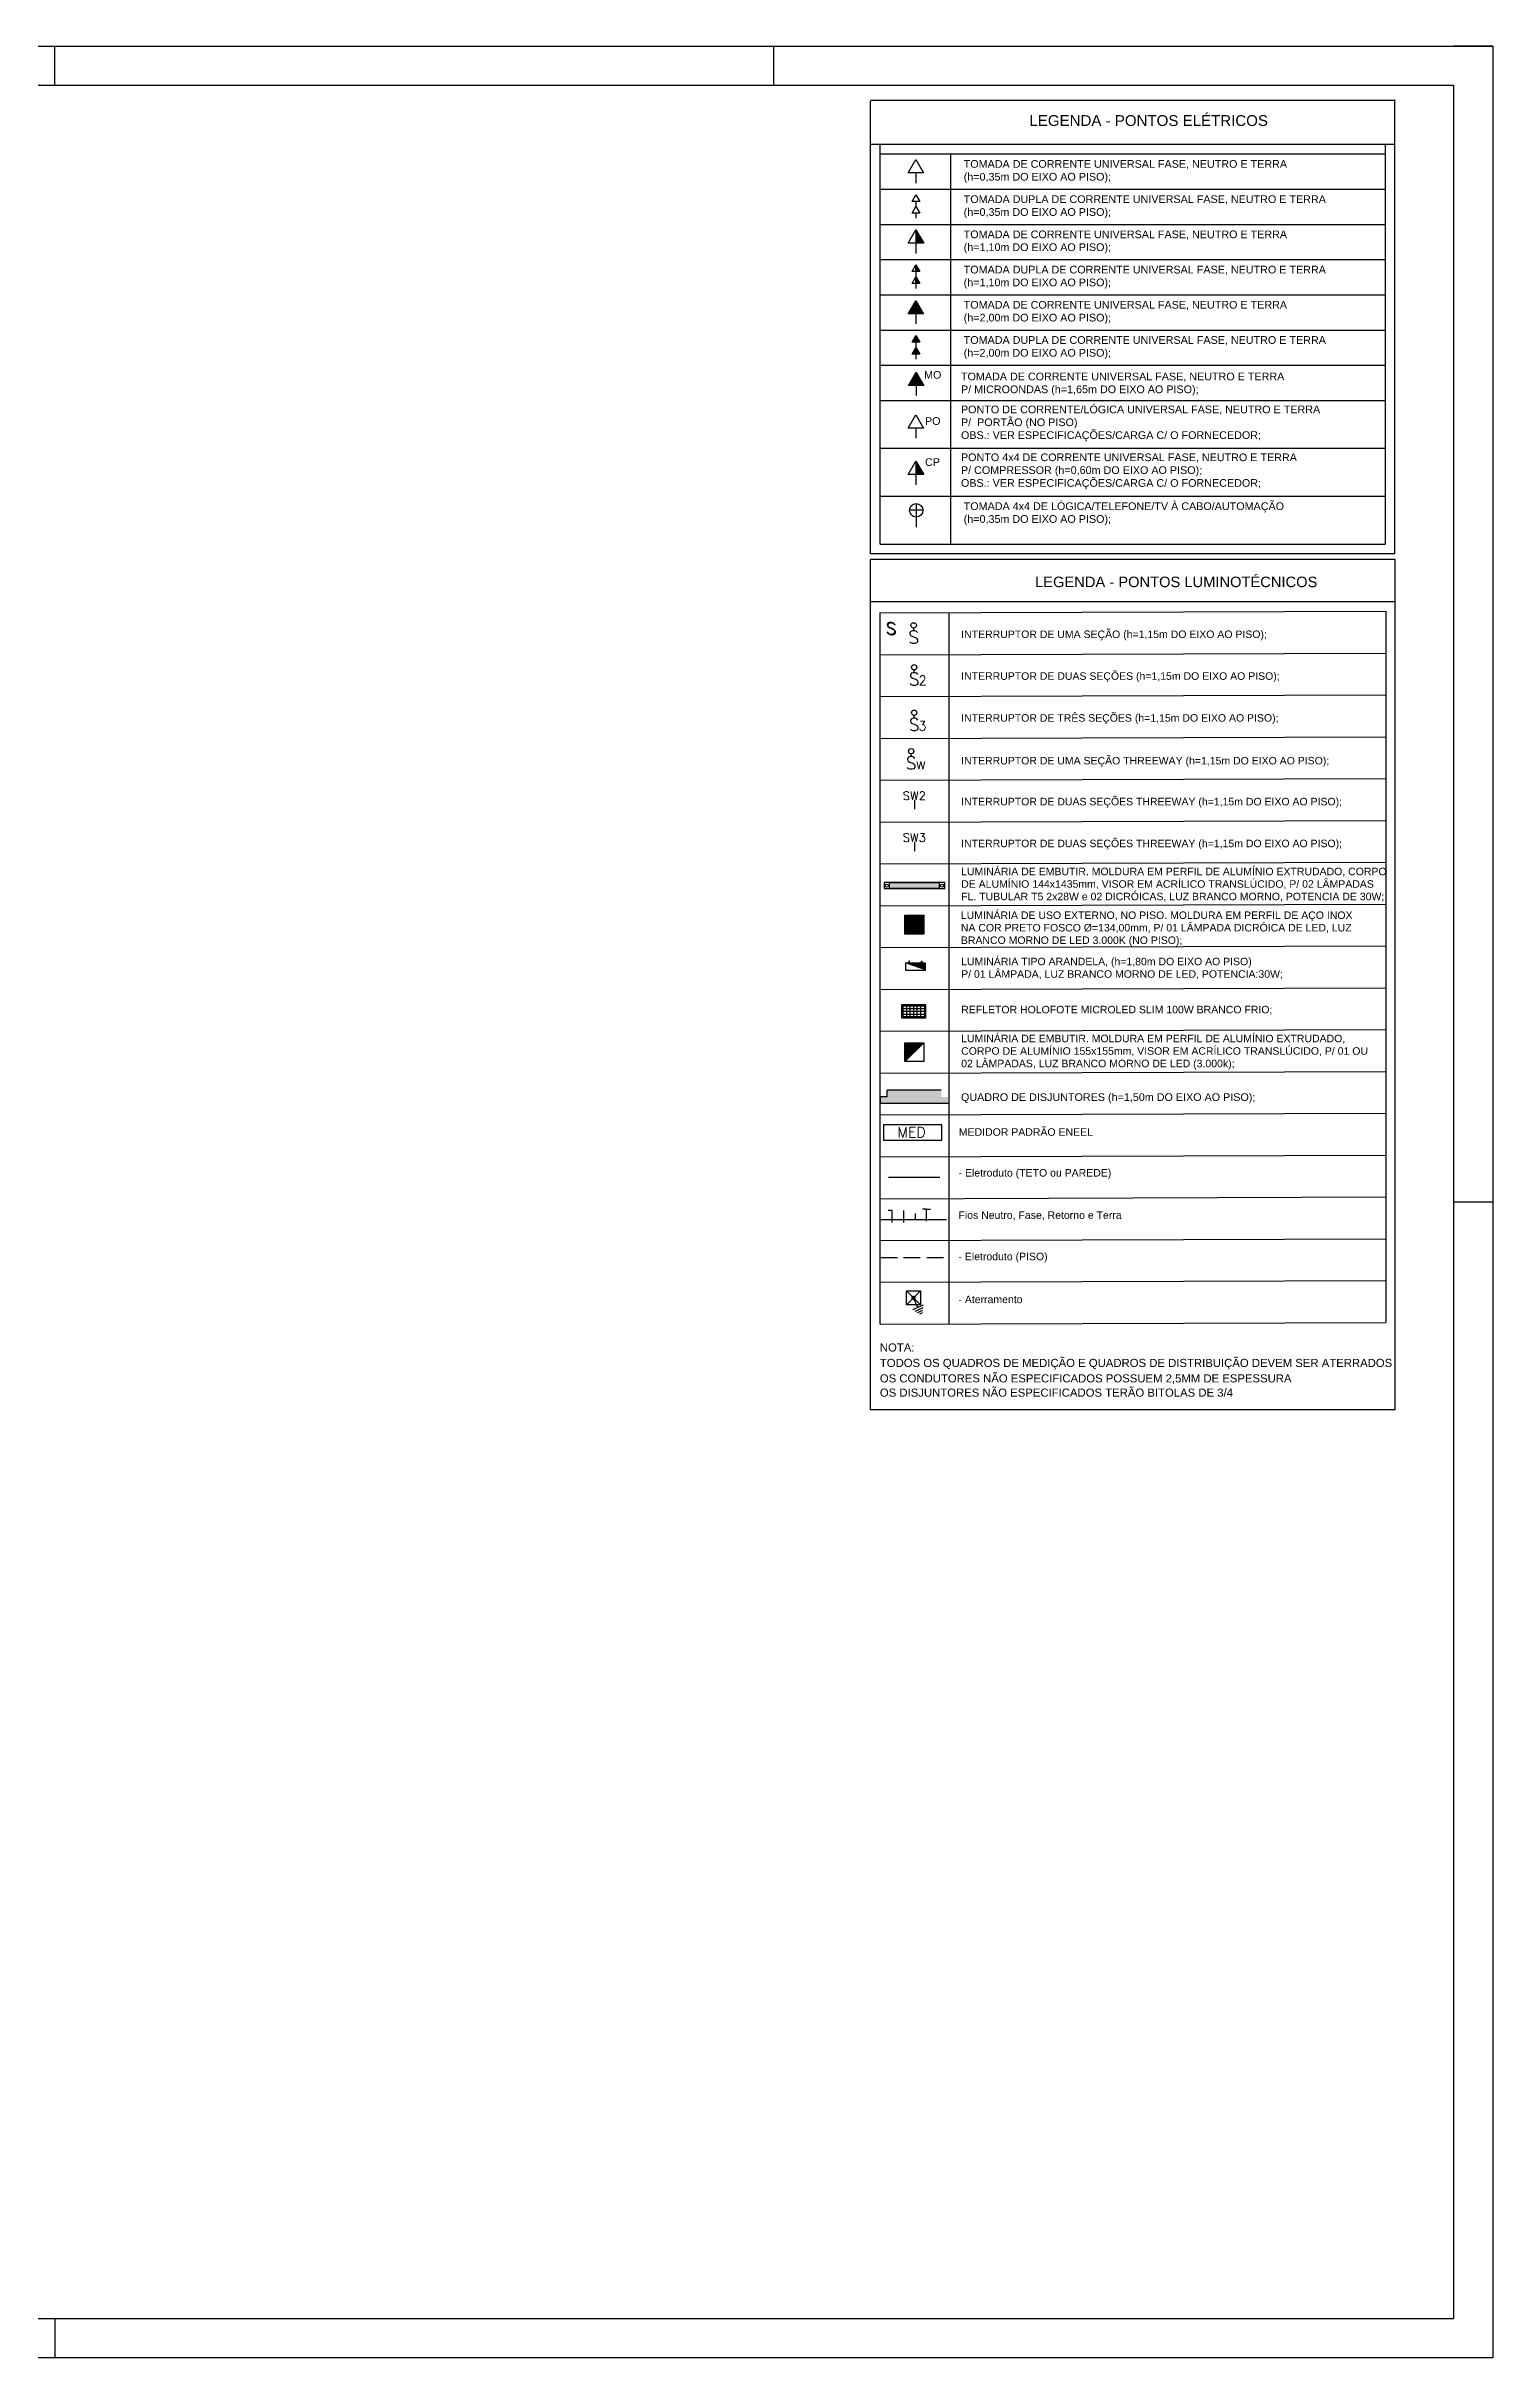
# Model space of a CAD drawing. Header units: millimetres. Extents: x 1111 to 2600, y -509 to -91.
# Drawn here: x 1623.85 to 1651.62, y -509.25 to -464.85 of the extents above; entities that cross this region are included whole.
import ezdxf
from ezdxf.enums import TextEntityAlignment as Align

# ---------------------------------------------------------------- set-up
doc = ezdxf.new("R2010")
doc.units = ezdxf.units.MM
doc.linetypes.add('CONTINU', pattern=[0])
for name, color, linetype in [('-HIDRO', 8, 'Continuous'), ('CENTRAL', 3, 'Continuous'), ('CERCAD-1', 1, 'Continuous'), ('CERCAD-2', 7, 'Continuous'), ('eletroduto parede e teto', 2, 'CONTINU'), ('Especificações', 3, 'Continuous'), ('LUMINO', 4, 'Continuous'), ('PL3', 3, 'Continuous'), ('Pontos Elétricos', 3, 'Continuous'), ('Pontos Elétricos e Luminotécnica', 3, 'Continuous'), ('Pontos Luminotécnicos', 3, 'Continuous'), ('PONTOS_ELETRICOS', 2, 'Continuous'), ('SOMENTE_TUBULACAO', 2, 'Continuous'), ('TELEFONE', 3, 'Continuous'), ('TEXTO', 3, 'Continuous'), ('TXT_0', 7, 'Continuous')]:
    doc.layers.add(name, color=color, linetype=linetype)
doc.styles.add('ARIAL', font='arial.ttf', dxfattribs={"height": 2})
doc.styles.add('INTERRUPTOR', font='romant__.ttf', dxfattribs={"height": 0.6})
doc.styles.add('PADRAO_TXT', font='romans.shx')
doc.styles.add('ROMANS', font='romans')

# ---------------------------------------------------------------- blocks, each defined once
blk = doc.blocks.new('Tomada Média')
at = {"layer": 'PL3'}
blk.add_line((0, 0.08), (0, 0), dxfattribs=at)
blk.add_lwpolyline([(-0.06, 0.08), (0, 0.184), (0.06, 0.08)], close=True, dxfattribs=at)
blk = doc.blocks.new('interruptor tw duplo')
at = {"layer": 'PL3'}
blk.add_line((0, 0.111), (0, 0), dxfattribs=at)
at = {"layer": 'PL3', "style": 'ROMANS'}
blk.add_text('SW2', height=0.0995, dxfattribs=at).set_placement((0, 0.16), align=Align.MIDDLE)
blk = doc.blocks.new('INTERRUPTOR THREEWAY.01')
at = {"layer": 'Pontos Elétricos e Luminotécnica'}
blk.add_line((0, 2.48), (0, 0), dxfattribs=at)
at = {"layer": 'Pontos Elétricos e Luminotécnica', "style": 'ROMANS'}
blk.add_text('SW3', height=2.231, dxfattribs=at).set_placement((0, 3.59), align=Align.MIDDLE)
blk = doc.blocks.new('1111')
at = {"layer": 'Pontos Luminotécnicos'}
h = blk.add_hatch(color=9, dxfattribs=at)
h.dxf.hatch_style = 1
h.paths.add_polyline_path([(-1.3125, -0.134), (-0.1225, -0.134), (-0.1225, -0.01), (-1.3125, -0.01)])
for points in [[(-1.435, -0.144), (0, -0.144), (0, 0), (-1.435, 0)], [(-1.3125, -0.134), (-0.1225, -0.134), (-0.1225, -0.01), (-1.3125, -0.01)]]:
    blk.add_lwpolyline(points, close=True, dxfattribs=at)
for centre in [(-1.37375, -0.072), (-0.06125, -0.072)]:
    blk.add_circle(centre, 0.03675, dxfattribs=at)
blk = doc.blocks.new('*U452', base_point=(8491.6, 4881.8))
at = {"linetype": 'Continuous'}
for p, q in [((8479.6, 4869.8), (8503.6, 4893.8)), ((8479.6, 4893.8), (8503.6, 4869.8)), ((8479.6, 4893.8), (8503.6, 4893.8)), ((8479.6, 4869.8), (8479.6, 4893.8)), ((8503.6, 4869.8), (8479.6, 4869.8)), ((8508, 4889.4), (8493.3, 4882.6)), ((8503.6, 4893.8), (8503.6, 4869.8)), ((8503.8, 4898.5), (8512.2, 4880.3)), ((8508.3, 4897.8), (8514.6, 4884.2)), ((8512.8, 4897.1), (8517, 4888)), ((8517.2, 4896.4), (8519.3, 4891.9))]:
    blk.add_line(p, q, dxfattribs=at)
at = {"linetype": 'Continuous', "const_width": 3.68}
blk.add_lwpolyline([(8489.7, 4881.8, 1), (8493.4, 4881.8, 1)], format="xyb", close=True, dxfattribs=at)
blk = doc.blocks.new('medi')
at = {"layer": 'PONTOS_ELETRICOS'}
blk.add_lwpolyline([(-0.282, -0.074), (0.282, -0.074), (0.282, 0.074), (-0.282, 0.074)], close=True, dxfattribs=at)
at = {"layer": 'TXT_0', "style": 'PADRAO_TXT'}
blk.add_text('MED', height=0.1, dxfattribs=at).set_placement((-0.148, -0.049))
blk = doc.blocks.new('arandela')
at = {"layer": 'eletroduto parede e teto'}
blk.add_hatch(color=9, dxfattribs=at).paths.add_polyline_path([(-0.034, -0.145), (0.09, 0.211), (-0.034, 0.211)])
at = {"layer": 'Pontos Luminotécnicos', "ltscale": 0.5}
for points in [[(-0.07, 0.149), (-0.034, 0.149), (-0.034, 0.14), (-0.07, 0.14)], [(-0.034, -0.145), (0.09, -0.145), (0.09, 0.211), (-0.034, 0.211)], [(-0.07, -0.083), (-0.034, -0.083), (-0.034, -0.074), (-0.07, -0.074)]]:
    blk.add_lwpolyline(points, close=True, dxfattribs=at)
blk = doc.blocks.new('I_i1')
at = {"layer": 'PONTOS_ELETRICOS'}
blk.add_line((0, -0.065), (0, -0.032), dxfattribs=at)
blk.add_circle((0, 0), 0.0317, dxfattribs=at)
at = {"layer": 'PONTOS_ELETRICOS', "style": 'INTERRUPTOR'}
blk.add_text('S', height=0.15, dxfattribs=at).set_placement((0, -0.14), align=Align.MIDDLE)
blk = doc.blocks.new('I_i2')
at = {"layer": 'PONTOS_ELETRICOS'}
blk.add_line((0, -0.065), (0, -0.032), dxfattribs=at)
blk.add_circle((0, 0), 0.0317, dxfattribs=at)
at = {"layer": 'PONTOS_ELETRICOS', "style": 'INTERRUPTOR'}
blk.add_text('S', height=0.15, dxfattribs=at).set_placement((0, -0.14), align=Align.MIDDLE)
blk.add_text('2', height=0.113, dxfattribs=at).set_placement((0.051, -0.213))
blk = doc.blocks.new('I_i3')
at = {"layer": 'PONTOS_ELETRICOS'}
blk.add_line((0, -0.065), (0, -0.032), dxfattribs=at)
blk.add_circle((0, 0), 0.0317, dxfattribs=at)
at = {"layer": 'PONTOS_ELETRICOS', "style": 'INTERRUPTOR'}
blk.add_text('S', height=0.15, dxfattribs=at).set_placement((0, -0.14), align=Align.MIDDLE)
blk.add_text('3', height=0.113, dxfattribs=at).set_placement((0.051, -0.213))
blk = doc.blocks.new('I_iw')
at = {"layer": 'PONTOS_ELETRICOS'}
blk.add_line((0, -0.065), (0, -0.032), dxfattribs=at)
blk.add_circle((0, 0), 0.0317, dxfattribs=at)
at = {"layer": 'PONTOS_ELETRICOS', "style": 'INTERRUPTOR'}
blk.add_text('S', height=0.15, dxfattribs=at).set_placement((0, -0.14), align=Align.MIDDLE)
blk.add_text('w', height=0.135, dxfattribs=at).set_placement((0.051, -0.213))
blk = doc.blocks.new('tb1')
at = {"layer": 'Pontos Elétricos', "xscale": 1.138774444505485, "yscale": 1.138774444505485, "zscale": 1.138774444505485}
for p in [(0, -0.091), (0, -0.301)]:
    blk.add_blockref('Tomada Média', p, dxfattribs=at)
blk = doc.blocks.new('tb2')
at = {"layer": 'Pontos Elétricos', "xscale": 2.27754888901097, "yscale": 2.27754888901097, "zscale": 2.27754888901097}
blk.add_blockref('Tomada Média', (0, 0), dxfattribs=at)
blk = doc.blocks.new('tm1')
at = {"layer": 'Pontos Elétricos'}
for points in [[(0, 0.301), (0.068, 0.301), (0, 0.419)], [(0, 0.091), (0.068, 0.091), (0, 0.209)]]:
    blk.add_hatch(color=251, dxfattribs=at).paths.add_polyline_path(points)
for p, q in [((0, 0.301), (0, 0.419)), ((0, 0.091), (0, 0.209))]:
    blk.add_line(p, q, dxfattribs=at)
at = {"layer": 'Pontos Elétricos', "xscale": 1.138774444505485, "yscale": 1.138774444505485, "zscale": 1.138774444505485}
for p in [(0, 0.209), (0, 0)]:
    blk.add_blockref('Tomada Média', p, dxfattribs=at)
blk = doc.blocks.new('*U441', base_point=(1752.1, 769.9))
for p, q in [((1742.1, 794.9), (1747.1, 794.9)), ((1742.1, 744.9), (1742.1, 794.9)), ((1747.1, 789.9), (1747.1, 794.9)), ((1747.1, 789.9), (1752.1, 789.9)), ((1752.1, 749.9), (1752.1, 789.9))]:
    blk.add_line(p, q)
for points in [[(1747.1, 744.9), (1747.1, 794.9), (1742.1, 744.9), (1742.1, 794.9)], [(1747.1, 749.9), (1747.1, 789.9), (1747.1, 744.9), (1747.1, 794.9)], [(1752.1, 749.9), (1752.1, 789.9), (1747.1, 749.9), (1747.1, 789.9)]]:
    blk.add_solid(points)

msp = doc.modelspace()

# ---------------------------------------------------------------- hatches: boundary and pattern name
at = {"layer": 'CENTRAL', "linetype": 'ByBlock'}
h = msp.add_hatch(dxfattribs=at)
h.set_pattern_fill('ANSI31', color=256, scale=0.00015, style=0)
h.set_pattern_definition([(45, (1453.75986557, -314.36354574), (-0.0003367596045, 0.0003367596045), [])])
h.paths.add_polyline_path([(1640.092, -475.92), (1640.064, -475.917), (1640.038, -475.921), (1640.021, -475.928), (1640.007, -475.938), (1639.999, -475.951), (1639.996, -475.97), (1639.998, -475.989), (1640.004, -476.001), (1640.024, -476.019), (1640.054, -476.033), (1640.079, -476.042), (1640.099, -476.051), (1640.12, -476.063), (1640.134, -476.08), (1640.14, -476.1), (1640.138, -476.114), (1640.129, -476.129), (1640.111, -476.142), (1640.087, -476.146), (1640.072, -476.147), (1640.05, -476.143), (1640.035, -476.135), (1640.015, -476.119), (1640.004, -476.104), (1639.993, -476.111), (1640.001, -476.122), (1640.01, -476.132), (1640.023, -476.143), (1640.042, -476.154), (1640.057, -476.158), (1640.086, -476.16), (1640.11, -476.156), (1640.128, -476.147), (1640.142, -476.133), (1640.15, -476.119), (1640.152, -476.105), (1640.152, -476.092), (1640.146, -476.074), (1640.135, -476.06), (1640.125, -476.051), (1640.109, -476.041), (1640.087, -476.032), (1640.066, -476.023), (1640.04, -476.013), (1640.025, -476.004), (1640.017, -475.996), (1640.01, -475.982), (1640.009, -475.969), (1640.011, -475.957), (1640.016, -475.947), (1640.029, -475.938), (1640.043, -475.933), (1640.051, -475.931), (1640.064, -475.93), (1640.079, -475.93), (1640.092, -475.933), (1640.11, -475.94), (1640.123, -475.95), (1640.135, -475.971), (1640.147, -475.966), (1640.144, -475.959), (1640.139, -475.95), (1640.132, -475.941), (1640.118, -475.93)])
at = {"layer": 'Pontos Elétricos'}
h = msp.add_hatch(color=251, dxfattribs=at)
h.dxf.hatch_style = 1
h.paths.add_polyline_path([(1640.545, -468.383), (1640.545, -468.638), (1640.693, -468.638)])
for points in [[(1640.545, -469.736), (1640.398, -469.991), (1640.693, -469.991)], [(1640.545, -470.412), (1640.471, -470.54), (1640.619, -470.54)], [(1640.545, -470.638), (1640.471, -470.766), (1640.619, -470.766)], [(1640.55, -471.112), (1640.402, -471.368), (1640.698, -471.368)]]:
    msp.add_hatch(color=251, dxfattribs=at).paths.add_polyline_path(points)
h = msp.add_hatch(color=251, dxfattribs=at)
h.dxf.hatch_style = 1
h.paths.add_polyline_path([(1640.545, -472.824), (1640.545, -473.08), (1640.693, -473.08)])
at = {"layer": 'Pontos Luminotécnicos'}
h = msp.add_hatch(color=9, dxfattribs=at)
h.dxf.hatch_style = 1
h.paths.add_polyline_path([(1640.333, -481.908), (1640.694, -481.908), (1640.694, -481.547), (1640.333, -481.547)])
at = {"layer": 'Pontos Luminotécnicos', "ltscale": 0.05}
h = msp.add_hatch(color=9, dxfattribs=at)
h.dxf.hatch_style = 1
h.paths.add_polyline_path([(1640.694, -483.996), (1640.333, -483.996), (1640.333, -484.357)])

# ---------------------------------------------------------------- linework, layer by layer
at = {"layer": '-HIDRO'}
msp.add_line((1639.859, -474.416), (1639.859, -466.738), dxfattribs=at)
at = {"color": 5}
for p, q in [((1639.674, -465.89), (1649.736, -465.89)), ((1639.674, -474.607), (1639.674, -465.908)), ((1649.736, -474.607), (1649.736, -465.875)), ((1639.674, -466.738), (1649.736, -466.738)), ((1649.736, -474.607), (1649.736, -466.705)), ((1649.736, -474.607), (1639.674, -474.607)), ((1639.674, -491.043), (1639.674, -474.716)), ((1649.743, -474.716), (1639.674, -474.716)), ((1649.743, -491.043), (1649.743, -474.716)), ((1649.743, -475.525), (1639.674, -475.525)), ((1649.743, -491.043), (1639.674, -491.043))]:
    msp.add_line(p, q, dxfattribs=at)
at = {"color": 250}
for p, q in [((1639.859, -466.923), (1649.552, -466.923)), ((1641.211, -466.923), (1641.211, -474.416)), ((1649.552, -466.738), (1649.552, -474.416)), ((1639.859, -467.599), (1649.552, -467.599)), ((1639.859, -468.275), (1649.552, -468.275)), ((1639.859, -468.952), (1649.552, -468.952)), ((1639.859, -469.628), (1649.552, -469.628)), ((1639.859, -470.305), (1649.552, -470.305)), ((1639.859, -470.981), (1649.552, -470.981)), ((1639.859, -470.981), (1649.552, -470.981)), ((1639.859, -471.658), (1649.552, -471.658)), ((1639.859, -471.658), (1649.552, -471.658)), ((1639.859, -472.577), (1649.552, -472.577)), ((1639.859, -473.497), (1649.552, -473.497)), ((1639.859, -474.416), (1649.552, -474.416)), ((1639.854, -475.738), (1649.563, -475.705)), ((1639.857, -489.401), (1639.857, -475.738)), ((1641.173, -475.738), (1641.173, -489.396)), ((1649.563, -475.705), (1649.566, -489.367)), ((1639.854, -476.542), (1649.563, -476.509)), ((1639.854, -476.542), (1649.563, -476.509)), ((1639.854, -477.346), (1649.563, -477.312)), ((1639.854, -477.346), (1649.563, -477.312)), ((1639.854, -478.149), (1649.563, -478.116)), ((1639.854, -478.149), (1649.563, -478.116)), ((1639.854, -478.953), (1649.563, -478.92)), ((1639.854, -478.953), (1649.563, -478.92)), ((1639.854, -479.757), (1649.563, -479.723)), ((1639.854, -480.56), (1649.563, -480.527)), ((1639.854, -481.364), (1649.563, -481.331)), ((1639.854, -482.168), (1649.563, -482.134)), ((1639.854, -482.971), (1649.563, -482.938)), ((1639.854, -483.775), (1649.563, -483.742)), ((1639.854, -484.579), (1649.563, -484.545)), ((1639.854, -485.382), (1649.563, -485.349)), ((1639.854, -486.186), (1649.563, -486.153)), ((1639.854, -486.99), (1649.563, -486.956)), ((1639.854, -487.793), (1649.563, -487.76)), ((1639.857, -488.597), (1649.566, -488.564)), ((1639.857, -489.401), (1649.566, -489.367)), ((1639.857, -489.401), (1649.566, -489.367))]:
    msp.add_line(p, q, dxfattribs=at)
at = {"layer": 'CERCAD-1'}
msp.add_lwpolyline([(1650.867, -508.504), (1587.867, -508.504), (1587.867, -465.604), (1650.867, -465.604)], close=True, dxfattribs=at)
at = {"layer": 'CERCAD-2'}
for p, q in [((1587.117, -464.854), (1651.617, -464.854)), ((1624.017, -465.604), (1624.017, -464.854)), ((1637.817, -465.604), (1637.817, -464.854)), ((1651.617, -464.854), (1650.867, -464.854)), ((1651.617, -464.854), (1651.617, -509.254)), ((1651.617, -487.054), (1650.867, -487.054)), ((1624.017, -508.504), (1624.017, -509.254)), ((1651.617, -509.254), (1585.617, -509.254))]:
    msp.add_line(p, q, dxfattribs=at)
at = {"layer": 'Especificações'}
for p, q in [((1640.275, -483.522), (1640.275, -483.261)), ((1640.275, -483.261), (1640.731, -483.261)), ((1640.299, -483.497), (1640.299, -483.285)), ((1640.299, -483.285), (1640.706, -483.285)), ((1640.299, -483.338), (1640.706, -483.338)), ((1640.299, -483.391), (1640.706, -483.391)), ((1640.299, -483.444), (1640.706, -483.444)), ((1640.706, -483.497), (1640.299, -483.497)), ((1640.367, -483.497), (1640.367, -483.285)), ((1640.434, -483.497), (1640.434, -483.285)), ((1640.502, -483.497), (1640.502, -483.285)), ((1640.57, -483.497), (1640.57, -483.285)), ((1640.638, -483.497), (1640.638, -483.285)), ((1640.706, -483.285), (1640.706, -483.497)), ((1640.731, -483.261), (1640.731, -483.522)), ((1640.731, -483.522), (1640.275, -483.522))]:
    msp.add_line(p, q, dxfattribs=at)
at = {"layer": 'LUMINO'}
for p, q in [((1640.016, -486.578), (1641.005, -486.578)), ((1639.868, -487.387), (1641.129, -487.387)), ((1639.869, -487.387), (1640.189, -487.387)), ((1640.089, -487.217), (1640.012, -487.217)), ((1640.089, -487.447), (1640.089, -487.217)), ((1640.313, -487.447), (1640.313, -487.217)), ((1640.533, -487.387), (1640.533, -487.272)), ((1640.746, -487.194), (1640.669, -487.194)), ((1640.746, -487.424), (1640.746, -487.194)), ((1640.746, -487.194), (1640.823, -487.194)), ((1639.872, -488.123), (1640.192, -488.123)), ((1640.305, -488.123), (1640.625, -488.123)), ((1640.754, -488.123), (1641.074, -488.123))]:
    msp.add_line(p, q, dxfattribs=at)
at = {"layer": 'PL3'}
for p, q in [((1640.545, -468.383), (1640.545, -468.835)), ((1640.545, -472.824), (1640.545, -473.277))]:
    msp.add_line(p, q, dxfattribs=at)
for points in [[(1640.398, -468.638), (1640.545, -468.383), (1640.693, -468.638)], [(1640.398, -473.08), (1640.545, -472.824), (1640.693, -473.08)]]:
    msp.add_lwpolyline(points, close=True, dxfattribs=at)
at = {"layer": 'Pontos Elétricos'}
for p, q in [((1640.55, -473.638), (1640.55, -473.897)), ((1640.679, -473.768), (1640.421, -473.768)), ((1640.55, -473.897), (1640.55, -474.091))]:
    msp.add_line(p, q, dxfattribs=at)
msp.add_circle((1640.55, -473.768), 0.129, dxfattribs=at)
at = {"layer": 'Pontos Luminotécnicos', "ltscale": 0.5}
msp.add_line((1640.333, -484.357), (1640.694, -483.996), dxfattribs=at)
for points in [[(1640.333, -481.547), (1640.694, -481.547), (1640.694, -481.908), (1640.333, -481.908)], [(1640.333, -483.996), (1640.694, -483.996), (1640.694, -484.357), (1640.333, -484.357)]]:
    msp.add_lwpolyline(points, close=True, dxfattribs=at)

# ---------------------------------------------------------------- block references
at = {"layer": 'eletroduto parede e teto', "xscale": 1.08, "yscale": 1.08, "zscale": 1.08, "rotation": 270}
msp.add_blockref('arandela', (1640.499, -482.506), dxfattribs=at)
at = {"layer": 'eletroduto parede e teto', "xscale": 1.990169999999998, "yscale": 1.990169999999998, "zscale": 1.990169999999998}
msp.add_blockref('medi', (1640.482, -485.716), dxfattribs=at)
at = {"layer": 'Especificações', "xscale": 1.619999999999999, "yscale": 1.619999999999999, "zscale": 1.619999999999999}
for name, p in [('I_i1', (1640.501, -475.978)), ('I_i2', (1640.51, -476.782)), ('I_i3', (1640.51, -477.656)), ('I_iw', (1640.453, -478.394))]:
    msp.add_blockref(name, p, dxfattribs=at)
at = {"layer": 'LUMINO', "xscale": 0.011232543388738, "yscale": 0.011232543388738, "zscale": 0.011232543388738, "rotation": 270}
msp.add_blockref('*U452', (1640.498, -488.897), dxfattribs=at)
at = {"layer": 'Pontos Elétricos'}
for p, xscale, yscale, zscale in [((1640.545, -470.188), 2.459752800131846, 2.459752800131846, 2.459752800131846), ((1640.545, -470.638), 1.229876400065923, 1.229876400065923, 1.229876400065923), ((1640.545, -470.864), 1.229876400065923, 1.229876400065923, 1.229876400065923), ((1640.55, -471.565), 2.459752800131846, 2.459752800131846, 2.459752800131846), ((1640.545, -472.385), 2.459752800131846, 2.459752800131846, 2.459752800131846)]:
    msp.add_blockref('Tomada Média', p, dxfattribs=dict(at, xscale=xscale, yscale=yscale, zscale=zscale))
at = {"layer": 'Pontos Elétricos e Luminotécnica'}
for name, p, xscale, yscale, zscale in [('interruptor tw duplo', (1640.514, -479.51), 1.614989212211172, 1.614989212211172, 1.614989212211172), ('INTERRUPTOR THREEWAY.01', (1640.514, -480.314), 0.072072585, 0.072072585, 0.072072585)]:
    msp.add_blockref(name, p, dxfattribs=dict(at, xscale=xscale, yscale=yscale, zscale=zscale))
at = {"layer": 'Pontos Luminotécnicos', "xscale": 0.811357747391659, "yscale": 0.811357747391659, "zscale": 0.811357747391659}
msp.add_blockref('1111', (1641.096, -480.918), dxfattribs=at)
at = {"layer": 'SOMENTE_TUBULACAO', "xscale": 1.08, "yscale": 1.08, "zscale": 1.08}
for name, p in [('tb2', (1640.545, -467.482)), ('tb1', (1640.545, -467.834)), ('tm1', (1640.545, -469.507))]:
    msp.add_blockref(name, p, dxfattribs=at)
at = {"layer": 'TELEFONE', "linetype": 'Continuous', "xscale": 0.02592, "yscale": 0.02592, "zscale": 0.02592, "rotation": 90}
msp.add_blockref('*U441', (1640.512, -484.905), dxfattribs=at)

# ---------------------------------------------------------------- texts
at = {"layer": 'Pontos Elétricos', "color": 4, "style": 'ARIAL'}
for s, p in [('MO', (1640.867, -471.24)), ('PO', (1640.867, -472.127)), ('CP', (1640.862, -472.916))]:
    msp.add_text(s, height=0.1478, dxfattribs=at).set_placement(p, align=Align.CENTER)
at = {"layer": 'TEXTO', "color": 2, "style": 'ARIAL'}
for s, height, p in [('LEGENDA - PONTOS ELÉTRICOS', 0.20698, (1645.013, -466.385)), ('LEGENDA - PONTOS LUMINOTÉCNICOS', 0.2018, (1645.541, -475.244))]:
    msp.add_text(s, height=height, dxfattribs=at).set_placement(p, align=Align.CENTER)
at = {"layer": 'TEXTO', "attachment_point": 4, "style": 'ARIAL'}
for s, insert, char_height in [('TOMADA DE CORRENTE UNIVERSAL FASE, NEUTRO E TERRA\\P(h=0,35m DO EIXO AO PISO);', (1641.461, -467.26), 0.14784), ('TOMADA DUPLA DE CORRENTE UNIVERSAL FASE, NEUTRO E TERRA\\P(h=0,35m DO EIXO AO PISO);', (1641.461, -467.937), 0.14784), ('TOMADA DE CORRENTE UNIVERSAL FASE, NEUTRO E TERRA\\P(h=1,10m DO EIXO AO PISO);', (1641.461, -468.613), 0.14784), ('TOMADA DUPLA DE CORRENTE UNIVERSAL FASE, NEUTRO E TERRA\\P(h=1,10m DO EIXO AO PISO);', (1641.461, -469.29), 0.14784), ('TOMADA DE CORRENTE UNIVERSAL FASE, NEUTRO E TERRA\\P(h=2,00m DO EIXO AO PISO);', (1641.461, -469.966), 0.14784), ('TOMADA DUPLA DE CORRENTE UNIVERSAL FASE, NEUTRO E TERRA\\P(h=2,00m DO EIXO AO PISO);', (1641.461, -470.642), 0.14784), ('TOMADA DE CORRENTE UNIVERSAL FASE, NEUTRO E TERRA\\PP/ MICROONDAS (h=1,65m DO EIXO AO PISO);', (1641.409, -471.343), 0.14784), ('PONTO DE CORRENTE/LÓGICA UNIVERSAL FASE, NEUTRO E TERRA\\PP/  PORTÃO (NO PISO)\\POBS.: VER ESPECIFICAÇÕES/CARGA C/ O FORNECEDOR;', (1641.409, -472.1), 0.14784), ('INTERRUPTOR DE UMA SEÇÃO (h=1,15m DO EIXO AO PISO);', (1641.413, -476.171), 0.14415), ('INTERRUPTOR DE DUAS SEÇÕES (h=1,15m DO EIXO AO PISO);', (1641.413, -476.974), 0.14415), ('INTERRUPTOR DE TRÊS SEÇÕES (h=1,15m DO EIXO AO PISO);', (1641.413, -477.778), 0.14415), ('INTERRUPTOR DE UMA SEÇÃO THREEWAY (h=1,15m DO EIXO AO PISO);', (1641.413, -478.599), 0.14415), ('INTERRUPTOR DE DUAS SEÇÕES THREEWAY (h=1,15m DO EIXO AO PISO);', (1641.413, -479.385), 0.14415), ('INTERRUPTOR DE DUAS SEÇÕES THREEWAY (h=1,15m DO EIXO AO PISO);', (1641.413, -480.189), 0.14415), ('LUMINÁRIA DE EMBUTIR. MOLDURA EM PERFIL DE ALUMÍNIO EXTRUDADO, CORPO\\PDE ALUMÍNIO 144x1435mm, VISOR EM ACRÍLICO TRANSLÚCIDO, P/ 02 LÂMPADAS\\PFL. TUBULAR T5 2x28W e 02 DICRÓICAS, LUZ BRANCO MORNO, POTENCIA DE 30W;', (1641.413, -480.959), 0.14415), ('LUMINÁRIA DE USO EXTERNO, NO PISO. MOLDURA EM PERFIL DE AÇO INOX\\PNA COR PRETO FOSCO %%C=134,00mm, P/ 01 LÂMPADA DICRÓICA DE LED, LUZ\\PBRANCO MORNO DE LED 3.000K (NO PISO);', (1641.407, -481.807), 0.14415), ('LUMINÁRIA TIPO ARANDELA, (h=1,80m DO EIXO AO PISO)\\PP/ 01 LÂMPADA, LUZ BRANCO MORNO DE LED, POTENCIA:30W;', (1641.413, -482.568), 0.14415), ('REFLETOR HOLOFOTE MICROLED SLIM 100W BRANCO FRIO;', (1641.413, -483.371), 0.14415), ('QUADRO DE DISJUNTORES (h=1,50m DO EIXO AO PISO);', (1641.409, -485.062), 0.14784), ('MEDIDOR PADRÃO ENEEL', (1641.368, -485.711), 0.14415), ('- Eletroduto (TETO ou PAREDE)', (1641.363, -486.515), 0.14415), ('Fios Neutro, Fase, Retorno e Terra', (1641.36, -487.319), 0.14415), ('- Eletroduto (PISO)', (1641.36, -488.122), 0.14415), ('- Aterramento', (1641.36, -488.926), 0.14415), ('TODOS OS QUADROS DE MEDIÇÃO E QUADROS DE DISTRIBUIÇÃO DEVEM SER ATERRADOS', (1639.852, -490.169), 0.15568), ('NOTA:', (1639.852, -489.849), 0.1557), ('OS CONDUTORES NÃO ESPECIFICADOS POSSUEM 2,5MM DE ESPESSURA', (1639.852, -490.456), 0.15568), ('OS DISJUNTORES NÃO ESPECIFICADOS TERÃO BITOLAS DE 3/4', (1639.852, -490.717), 0.15568)]:
    msp.add_mtext(s, dxfattribs=dict(at, insert=insert, char_height=char_height))
for s, insert, char_height, width in [('PONTO 4x4 DE CORRENTE UNIVERSAL FASE, NEUTRO E TERRA P/ COMPRESSOR (h=0,60m DO EIXO AO PISO);\\POBS.: VER ESPECIFICAÇÕES/CARGA C/ O FORNECEDOR;', (1641.409, -473.019), 0.14784, 6.456), ('TOMADA 4x4 DE LÓGICA/TELEFONE/TV À CABO/AUTOMAÇÃO\\P(h=0,35m DO EIXO AO PISO);', (1641.461, -473.834), 0.14784, 7.21559), ('LUMINÁRIA DE EMBUTIR. MOLDURA EM PERFIL DE ALUMÍNIO EXTRUDADO,\\PCORPO DE ALUMÍNIO 155x155mm, VISOR EM ACRÍLICO TRANSLÚCIDO, P/ 01 OU\\P02 LÂMPADAS, LUZ BRANCO MORNO DE LED (3.000k);', (1641.413, -484.175), 0.14415, 10.87153)]:
    msp.add_mtext(s, dxfattribs=dict(at, insert=insert, char_height=char_height, width=width))

doc.saveas('drawing.dxf')
